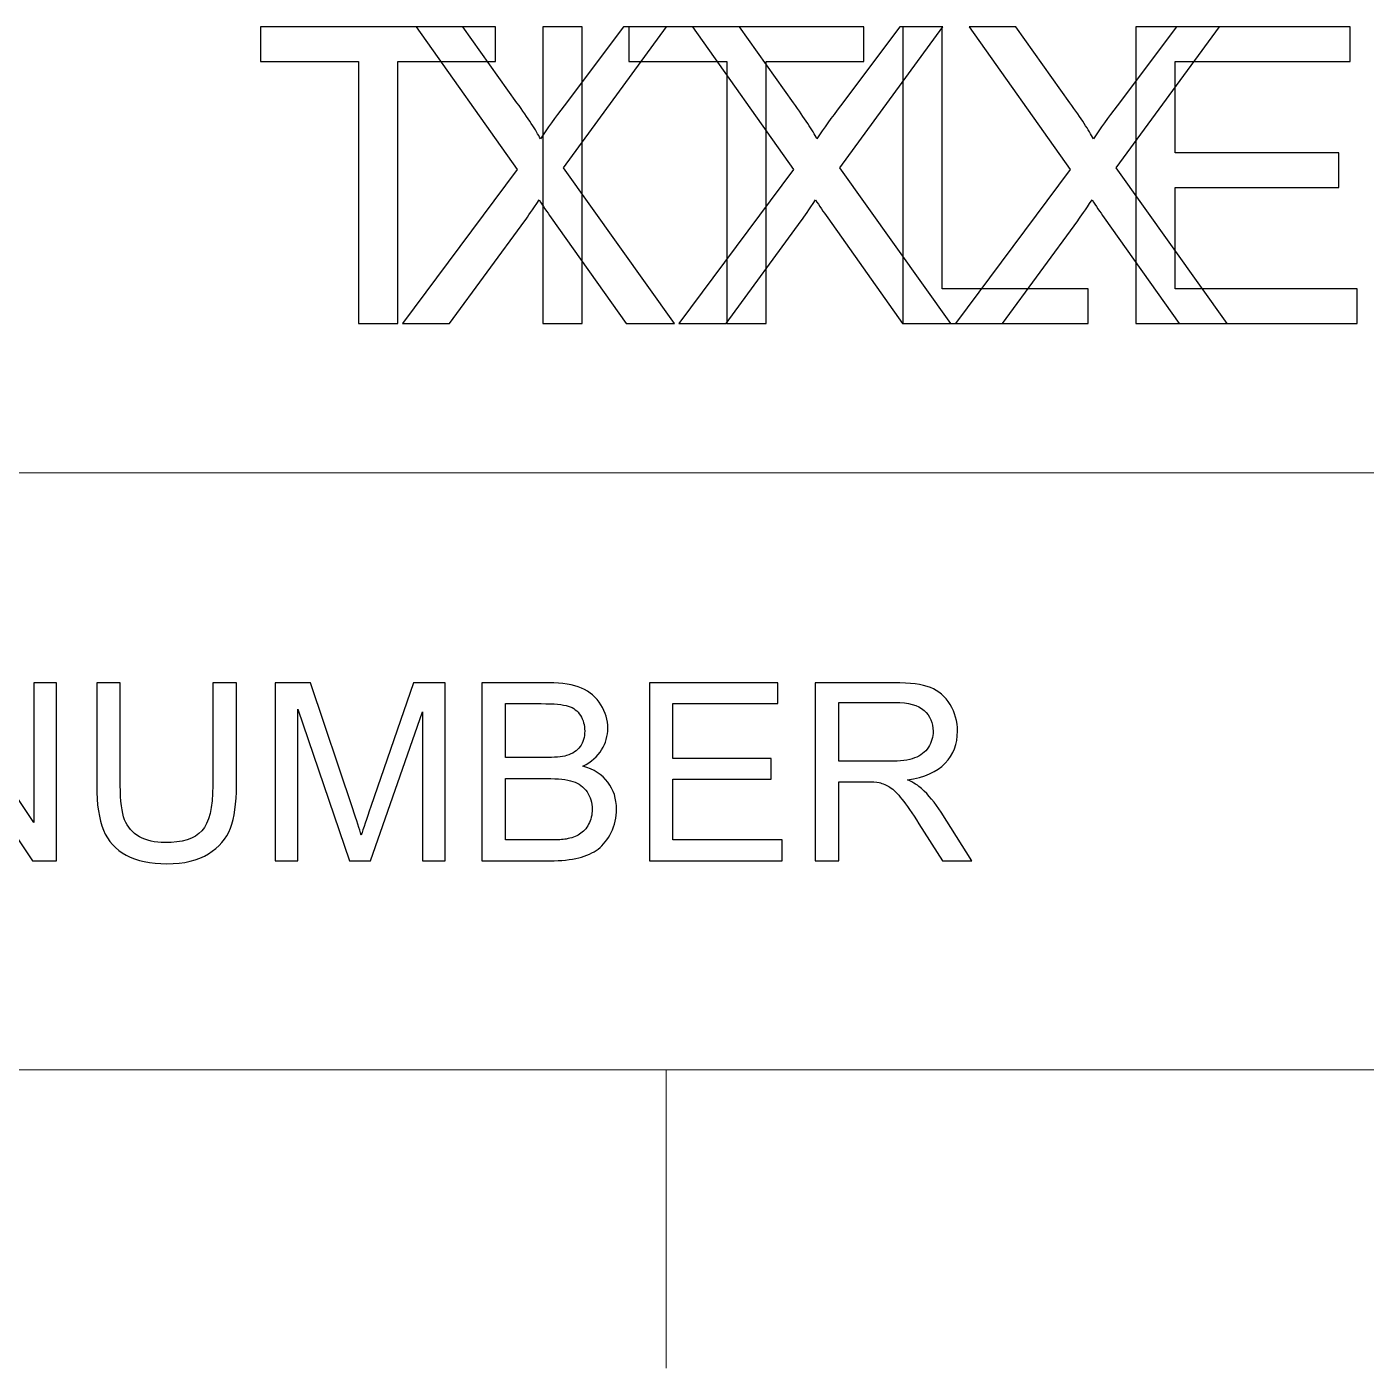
# Model space of a CAD drawing. Header units: centimetres. Extents: x -52 to 52, y -48 to 48.
# Drawn here: x 23.891 to 26.135, y -46.705 to -44.458 of the extents above; entities that cross this region are included whole.
import ezdxf

# ---------------------------------------------------------------- set-up
doc = ezdxf.new("R2010")
doc.units = ezdxf.units.CM
doc.header["$MEASUREMENT"] = 0
doc.layers.add('Title Block', color=7, linetype='Continuous')

msp = doc.modelspace()

# ---------------------------------------------------------------- linework, layer by layer
at = {"layer": 'Title Block'}
for points, knots in [([(24.44652, -44.9554), (24.44652, -44.9554), (24.44652, -44.51651), (24.44652, -44.51651), (24.44652, -44.51651), (24.28263, -44.51651), (24.28263, -44.51651), (24.28263, -44.51651), (24.28263, -44.45818), (24.28263, -44.45818), (24.28263, -44.45818), (24.67638, -44.45818), (24.67638, -44.45818), (24.67638, -44.45818), (24.67638, -44.51651), (24.67638, -44.51651), (24.67638, -44.51651), (24.51249, -44.51651), (24.51249, -44.51651), (24.51249, -44.51651), (24.51249, -44.9554), (24.51249, -44.9554), (24.51249, -44.9554), (24.44652, -44.9554), (24.44652, -44.9554)], [0, 0, 0, 0, 0.125, 0.125, 0.125, 0.25, 0.25, 0.25, 0.375, 0.375, 0.375, 0.5, 0.5, 0.5, 0.625, 0.625, 0.625, 0.75, 0.75, 0.75, 0.875, 0.875, 0.875, 1, 1, 1, 1]), ([(24.52025, -44.9554), (24.52025, -44.9554), (24.71238, -44.69742), (24.71238, -44.69742), (24.71238, -44.69742), (24.54317, -44.45818), (24.54317, -44.45818), (24.54317, -44.45818), (24.62152, -44.45818), (24.62152, -44.45818), (24.62152, -44.45818), (24.71215, -44.58538), (24.71215, -44.58538), (24.73101, -44.61177), (24.74409, -44.63191), (24.75161, -44.64591), (24.76284, -44.62855), (24.77603, -44.61003), (24.7912, -44.59047), (24.7912, -44.59047), (24.8905, -44.45818), (24.8905, -44.45818), (24.8905, -44.45818), (24.96261, -44.45818), (24.96261, -44.45818), (24.96261, -44.45818), (24.78992, -44.69452), (24.78992, -44.69452), (24.78992, -44.69452), (24.9758, -44.9554), (24.9758, -44.9554), (24.9758, -44.9554), (24.89502, -44.9554), (24.89502, -44.9554), (24.89502, -44.9554), (24.76955, -44.77809), (24.76955, -44.77809), (24.76238, -44.76802), (24.75555, -44.75795), (24.74918, -44.74799), (24.73807, -44.76466), (24.7302, -44.77635), (24.72534, -44.78295), (24.72534, -44.78295), (24.5993, -44.9554), (24.5993, -44.9554), (24.5993, -44.9554), (24.52025, -44.9554), (24.52025, -44.9554)], [0, 0, 0, 0, 0.0625, 0.0625, 0.0625, 0.125, 0.125, 0.125, 0.1875, 0.1875, 0.1875, 0.25, 0.25, 0.25, 0.3125, 0.3125, 0.3125, 0.375, 0.375, 0.375, 0.4375, 0.4375, 0.4375, 0.5, 0.5, 0.5, 0.5625, 0.5625, 0.5625, 0.625, 0.625, 0.625, 0.6875, 0.6875, 0.6875, 0.75, 0.75, 0.75, 0.8125, 0.8125, 0.8125, 0.875, 0.875, 0.875, 0.9375, 0.9375, 0.9375, 1, 1, 1, 1]), ([(24.75543, -44.9554), (24.75543, -44.9554), (24.75543, -44.45818), (24.75543, -44.45818), (24.75543, -44.45818), (24.8214, -44.45818), (24.8214, -44.45818), (24.8214, -44.45818), (24.8214, -44.9554), (24.8214, -44.9554), (24.8214, -44.9554), (24.75543, -44.9554), (24.75543, -44.9554)], [0, 0, 0, 0, 0.25, 0.25, 0.25, 0.5, 0.5, 0.5, 0.75, 0.75, 0.75, 1, 1, 1, 1]), ([(25.06365, -44.9554), (25.06365, -44.9554), (25.06365, -44.51651), (25.06365, -44.51651), (25.06365, -44.51651), (24.89976, -44.51651), (24.89976, -44.51651), (24.89976, -44.51651), (24.89976, -44.45818), (24.89976, -44.45818), (24.89976, -44.45818), (25.29351, -44.45818), (25.29351, -44.45818), (25.29351, -44.45818), (25.29351, -44.51651), (25.29351, -44.51651), (25.29351, -44.51651), (25.12962, -44.51651), (25.12962, -44.51651), (25.12962, -44.51651), (25.12962, -44.9554), (25.12962, -44.9554), (25.12962, -44.9554), (25.06365, -44.9554), (25.06365, -44.9554)], [0, 0, 0, 0, 0.125, 0.125, 0.125, 0.25, 0.25, 0.25, 0.375, 0.375, 0.375, 0.5, 0.5, 0.5, 0.625, 0.625, 0.625, 0.75, 0.75, 0.75, 0.875, 0.875, 0.875, 1, 1, 1, 1]), ([(24.98344, -44.9554), (24.98344, -44.9554), (25.17557, -44.69742), (25.17557, -44.69742), (25.17557, -44.69742), (25.00636, -44.45818), (25.00636, -44.45818), (25.00636, -44.45818), (25.08471, -44.45818), (25.08471, -44.45818), (25.08471, -44.45818), (25.17534, -44.58538), (25.17534, -44.58538), (25.1942, -44.61177), (25.20728, -44.63191), (25.2148, -44.64591), (25.22603, -44.62855), (25.23922, -44.61003), (25.25439, -44.59047), (25.25439, -44.59047), (25.35369, -44.45818), (25.35369, -44.45818), (25.35369, -44.45818), (25.4258, -44.45818), (25.4258, -44.45818), (25.4258, -44.45818), (25.25311, -44.69452), (25.25311, -44.69452), (25.25311, -44.69452), (25.43899, -44.9554), (25.43899, -44.9554), (25.43899, -44.9554), (25.35821, -44.9554), (25.35821, -44.9554), (25.35821, -44.9554), (25.23274, -44.77809), (25.23274, -44.77809), (25.22557, -44.76802), (25.21874, -44.75795), (25.21237, -44.74799), (25.20126, -44.76466), (25.19339, -44.77635), (25.18853, -44.78295), (25.18853, -44.78295), (25.06249, -44.9554), (25.06249, -44.9554), (25.06249, -44.9554), (24.98344, -44.9554), (24.98344, -44.9554)], [0, 0, 0, 0, 0.0625, 0.0625, 0.0625, 0.125, 0.125, 0.125, 0.1875, 0.1875, 0.1875, 0.25, 0.25, 0.25, 0.3125, 0.3125, 0.3125, 0.375, 0.375, 0.375, 0.4375, 0.4375, 0.4375, 0.5, 0.5, 0.5, 0.5625, 0.5625, 0.5625, 0.625, 0.625, 0.625, 0.6875, 0.6875, 0.6875, 0.75, 0.75, 0.75, 0.8125, 0.8125, 0.8125, 0.875, 0.875, 0.875, 0.9375, 0.9375, 0.9375, 1, 1, 1, 1]), ([(25.35867, -44.9554), (25.35867, -44.9554), (25.35867, -44.45818), (25.35867, -44.45818), (25.35867, -44.45818), (25.42465, -44.45818), (25.42465, -44.45818), (25.42465, -44.45818), (25.42465, -44.89707), (25.42465, -44.89707), (25.42465, -44.89707), (25.66909, -44.89707), (25.66909, -44.89707), (25.66909, -44.89707), (25.66909, -44.9554), (25.66909, -44.9554), (25.66909, -44.9554), (25.35867, -44.9554), (25.35867, -44.9554)], [0, 0, 0, 0, 0.1666667, 0.1666667, 0.1666667, 0.3333333, 0.3333333, 0.3333333, 0.5, 0.5, 0.5, 0.6666667, 0.6666667, 0.6666667, 0.8333333, 0.8333333, 0.8333333, 1, 1, 1, 1]), ([(25.44663, -44.9554), (25.44663, -44.9554), (25.63876, -44.69742), (25.63876, -44.69742), (25.63876, -44.69742), (25.46955, -44.45818), (25.46955, -44.45818), (25.46955, -44.45818), (25.5479, -44.45818), (25.5479, -44.45818), (25.5479, -44.45818), (25.63853, -44.58538), (25.63853, -44.58538), (25.65739, -44.61177), (25.67047, -44.63191), (25.67799, -44.64591), (25.68922, -44.62855), (25.70241, -44.61003), (25.71758, -44.59047), (25.71758, -44.59047), (25.81688, -44.45818), (25.81688, -44.45818), (25.81688, -44.45818), (25.88899, -44.45818), (25.88899, -44.45818), (25.88899, -44.45818), (25.7163, -44.69452), (25.7163, -44.69452), (25.7163, -44.69452), (25.90218, -44.9554), (25.90218, -44.9554), (25.90218, -44.9554), (25.8214, -44.9554), (25.8214, -44.9554), (25.8214, -44.9554), (25.69593, -44.77809), (25.69593, -44.77809), (25.68876, -44.76802), (25.68193, -44.75795), (25.67556, -44.74799), (25.66445, -44.76466), (25.65658, -44.77635), (25.65172, -44.78295), (25.65172, -44.78295), (25.52568, -44.9554), (25.52568, -44.9554), (25.52568, -44.9554), (25.44663, -44.9554), (25.44663, -44.9554)], [0, 0, 0, 0, 0.0625, 0.0625, 0.0625, 0.125, 0.125, 0.125, 0.1875, 0.1875, 0.1875, 0.25, 0.25, 0.25, 0.3125, 0.3125, 0.3125, 0.375, 0.375, 0.375, 0.4375, 0.4375, 0.4375, 0.5, 0.5, 0.5, 0.5625, 0.5625, 0.5625, 0.625, 0.625, 0.625, 0.6875, 0.6875, 0.6875, 0.75, 0.75, 0.75, 0.8125, 0.8125, 0.8125, 0.875, 0.875, 0.875, 0.9375, 0.9375, 0.9375, 1, 1, 1, 1]), ([(25.74906, -44.9554), (25.74906, -44.9554), (25.74906, -44.45818), (25.74906, -44.45818), (25.74906, -44.45818), (26.10809, -44.45818), (26.10809, -44.45818), (26.10809, -44.45818), (26.10809, -44.51651), (26.10809, -44.51651), (26.10809, -44.51651), (25.81503, -44.51651), (25.81503, -44.51651), (25.81503, -44.51651), (25.81503, -44.66929), (25.81503, -44.66929), (25.81503, -44.66929), (26.08934, -44.66929), (26.08934, -44.66929), (26.08934, -44.66929), (26.08934, -44.72762), (26.08934, -44.72762), (26.08934, -44.72762), (25.81503, -44.72762), (25.81503, -44.72762), (25.81503, -44.72762), (25.81503, -44.89707), (25.81503, -44.89707), (25.81503, -44.89707), (26.11989, -44.89707), (26.11989, -44.89707), (26.11989, -44.89707), (26.11989, -44.9554), (26.11989, -44.9554), (26.11989, -44.9554), (25.74906, -44.9554), (25.74906, -44.9554)], [0, 0, 0, 0, 0.0833333, 0.0833333, 0.0833333, 0.1666667, 0.1666667, 0.1666667, 0.25, 0.25, 0.25, 0.3333333, 0.3333333, 0.3333333, 0.4166667, 0.4166667, 0.4166667, 0.5, 0.5, 0.5, 0.5833333, 0.5833333, 0.5833333, 0.6666667, 0.6666667, 0.6666667, 0.75, 0.75, 0.75, 0.8333333, 0.8333333, 0.8333333, 0.9166667, 0.9166667, 0.9166667, 1, 1, 1, 1]), ([(23.70588, -45.8554), (23.70588, -45.8554), (23.70588, -45.55706), (23.70588, -45.55706), (23.70588, -45.55706), (23.74643, -45.55706), (23.74643, -45.55706), (23.74643, -45.55706), (23.90296, -45.79123), (23.90296, -45.79123), (23.90296, -45.79123), (23.90296, -45.55706), (23.90296, -45.55706), (23.90296, -45.55706), (23.94088, -45.55706), (23.94088, -45.55706), (23.94088, -45.55706), (23.94088, -45.8554), (23.94088, -45.8554), (23.94088, -45.8554), (23.90032, -45.8554), (23.90032, -45.8554), (23.90032, -45.8554), (23.74379, -45.62123), (23.74379, -45.62123), (23.74379, -45.62123), (23.74379, -45.8554), (23.74379, -45.8554), (23.74379, -45.8554), (23.70588, -45.8554), (23.70588, -45.8554)], [0, 0, 0, 0, 0.1, 0.1, 0.1, 0.2, 0.2, 0.2, 0.3, 0.3, 0.3, 0.4, 0.4, 0.4, 0.5, 0.5, 0.5, 0.6, 0.6, 0.6, 0.7, 0.7, 0.7, 0.8, 0.8, 0.8, 0.9, 0.9, 0.9, 1, 1, 1, 1]), ([(24.20262, -45.55706), (24.20262, -45.55706), (24.24221, -45.55706), (24.24221, -45.55706), (24.24221, -45.55706), (24.24221, -45.72936), (24.24221, -45.72936), (24.24221, -45.75936), (24.2388, -45.78318), (24.23207, -45.80082), (24.22526, -45.81839), (24.21304, -45.83276), (24.1954, -45.8438), (24.17769, -45.85484), (24.15457, -45.8604), (24.12582, -45.8604), (24.09797, -45.8604), (24.07512, -45.85561), (24.05741, -45.84596), (24.03963, -45.8363), (24.027, -45.82241), (24.01943, -45.80415), (24.01186, -45.78589), (24.00804, -45.76095), (24.00804, -45.72936), (24.00804, -45.72936), (24.00804, -45.55706), (24.00804, -45.55706), (24.00804, -45.55706), (24.04762, -45.55706), (24.04762, -45.55706), (24.04762, -45.55706), (24.04762, -45.72929), (24.04762, -45.72929), (24.04762, -45.75519), (24.05005, -45.77436), (24.05484, -45.78658), (24.05963, -45.79887), (24.06783, -45.80839), (24.07957, -45.81498), (24.09123, -45.82165), (24.10554, -45.82498), (24.12241, -45.82498), (24.1513, -45.82498), (24.17193, -45.81839), (24.18422, -45.80526), (24.19651, -45.79207), (24.20262, -45.76679), (24.20262, -45.72929), (24.20262, -45.72929), (24.20262, -45.55706), (24.20262, -45.55706)], [0, 0, 0, 0, 0.0588235, 0.0588235, 0.0588235, 0.1176471, 0.1176471, 0.1176471, 0.1764706, 0.1764706, 0.1764706, 0.2352941, 0.2352941, 0.2352941, 0.2941176, 0.2941176, 0.2941176, 0.3529412, 0.3529412, 0.3529412, 0.4117647, 0.4117647, 0.4117647, 0.4705882, 0.4705882, 0.4705882, 0.5294118, 0.5294118, 0.5294118, 0.5882353, 0.5882353, 0.5882353, 0.6470588, 0.6470588, 0.6470588, 0.7058824, 0.7058824, 0.7058824, 0.7647059, 0.7647059, 0.7647059, 0.8235294, 0.8235294, 0.8235294, 0.8823529, 0.8823529, 0.8823529, 0.9411765, 0.9411765, 0.9411765, 1, 1, 1, 1]), ([(24.30728, -45.8554), (24.30728, -45.8554), (24.30728, -45.55706), (24.30728, -45.55706), (24.30728, -45.55706), (24.36645, -45.55706), (24.36645, -45.55706), (24.36645, -45.55706), (24.437, -45.76825), (24.437, -45.76825), (24.44353, -45.7879), (24.44825, -45.80262), (24.45124, -45.81241), (24.45464, -45.80158), (24.45999, -45.78561), (24.46721, -45.76457), (24.46721, -45.76457), (24.53902, -45.55706), (24.53902, -45.55706), (24.53902, -45.55706), (24.59187, -45.55706), (24.59187, -45.55706), (24.59187, -45.55706), (24.59187, -45.8554), (24.59187, -45.8554), (24.59187, -45.8554), (24.55395, -45.8554), (24.55395, -45.8554), (24.55395, -45.8554), (24.55395, -45.60581), (24.55395, -45.60581), (24.55395, -45.60581), (24.46686, -45.8554), (24.46686, -45.8554), (24.46686, -45.8554), (24.43131, -45.8554), (24.43131, -45.8554), (24.43131, -45.8554), (24.3452, -45.60123), (24.3452, -45.60123), (24.3452, -45.60123), (24.3452, -45.8554), (24.3452, -45.8554), (24.3452, -45.8554), (24.30728, -45.8554), (24.30728, -45.8554)], [0, 0, 0, 0, 0.0666667, 0.0666667, 0.0666667, 0.1333333, 0.1333333, 0.1333333, 0.2, 0.2, 0.2, 0.2666667, 0.2666667, 0.2666667, 0.3333333, 0.3333333, 0.3333333, 0.4, 0.4, 0.4, 0.4666667, 0.4666667, 0.4666667, 0.5333333, 0.5333333, 0.5333333, 0.6, 0.6, 0.6, 0.6666667, 0.6666667, 0.6666667, 0.7333333, 0.7333333, 0.7333333, 0.8, 0.8, 0.8, 0.8666667, 0.8666667, 0.8666667, 0.9333333, 0.9333333, 0.9333333, 1, 1, 1, 1]), ([(24.65354, -45.8554), (24.65354, -45.8554), (24.65354, -45.55706), (24.65354, -45.55706), (24.65354, -45.55706), (24.76548, -45.55706), (24.76548, -45.55706), (24.78826, -45.55706), (24.80652, -45.56005), (24.82034, -45.56609), (24.83409, -45.57213), (24.84486, -45.58144), (24.85264, -45.59401), (24.86048, -45.60651), (24.86437, -45.61963), (24.86437, -45.63338), (24.86437, -45.64609), (24.8609, -45.65811), (24.85402, -45.66936), (24.84715, -45.68061), (24.83673, -45.6897), (24.82277, -45.69665), (24.84083, -45.70193), (24.85472, -45.71095), (24.86437, -45.72373), (24.87409, -45.73644), (24.87896, -45.75151), (24.87896, -45.76887), (24.87896, -45.7829), (24.87597, -45.79589), (24.87007, -45.8079), (24.86416, -45.81991), (24.85687, -45.82915), (24.84819, -45.83568), (24.83951, -45.84214), (24.82861, -45.84707), (24.81555, -45.8504), (24.80243, -45.85373), (24.78639, -45.8554), (24.76736, -45.8554), (24.76736, -45.8554), (24.65354, -45.8554), (24.65354, -45.8554)], [0, 0, 0, 0, 0.0714286, 0.0714286, 0.0714286, 0.1428571, 0.1428571, 0.1428571, 0.2142857, 0.2142857, 0.2142857, 0.2857143, 0.2857143, 0.2857143, 0.3571429, 0.3571429, 0.3571429, 0.4285714, 0.4285714, 0.4285714, 0.5, 0.5, 0.5, 0.5714286, 0.5714286, 0.5714286, 0.6428571, 0.6428571, 0.6428571, 0.7142857, 0.7142857, 0.7142857, 0.7857143, 0.7857143, 0.7857143, 0.8571429, 0.8571429, 0.8571429, 0.9285714, 0.9285714, 0.9285714, 1, 1, 1, 1]), ([(24.93396, -45.8554), (24.93396, -45.8554), (24.93396, -45.55706), (24.93396, -45.55706), (24.93396, -45.55706), (25.14938, -45.55706), (25.14938, -45.55706), (25.14938, -45.55706), (25.14938, -45.59206), (25.14938, -45.59206), (25.14938, -45.59206), (24.97354, -45.59206), (24.97354, -45.59206), (24.97354, -45.59206), (24.97354, -45.68373), (24.97354, -45.68373), (24.97354, -45.68373), (25.13813, -45.68373), (25.13813, -45.68373), (25.13813, -45.68373), (25.13813, -45.71873), (25.13813, -45.71873), (25.13813, -45.71873), (24.97354, -45.71873), (24.97354, -45.71873), (24.97354, -45.71873), (24.97354, -45.8204), (24.97354, -45.8204), (24.97354, -45.8204), (25.15646, -45.8204), (25.15646, -45.8204), (25.15646, -45.8204), (25.15646, -45.8554), (25.15646, -45.8554), (25.15646, -45.8554), (24.93396, -45.8554), (24.93396, -45.8554)], [0, 0, 0, 0, 0.0833333, 0.0833333, 0.0833333, 0.1666667, 0.1666667, 0.1666667, 0.25, 0.25, 0.25, 0.3333333, 0.3333333, 0.3333333, 0.4166667, 0.4166667, 0.4166667, 0.5, 0.5, 0.5, 0.5833333, 0.5833333, 0.5833333, 0.6666667, 0.6666667, 0.6666667, 0.75, 0.75, 0.75, 0.8333333, 0.8333333, 0.8333333, 0.9166667, 0.9166667, 0.9166667, 1, 1, 1, 1]), ([(25.21188, -45.8554), (25.21188, -45.8554), (25.21188, -45.55706), (25.21188, -45.55706), (25.21188, -45.55706), (25.3441, -45.55706), (25.3441, -45.55706), (25.3707, -45.55706), (25.39091, -45.55977), (25.40473, -45.56512), (25.41855, -45.57047), (25.42959, -45.57991), (25.43785, -45.59345), (25.44611, -45.607), (25.45021, -45.622), (25.45021, -45.63838), (25.45021, -45.65957), (25.44334, -45.67741), (25.42966, -45.69193), (25.41598, -45.70644), (25.39486, -45.71561), (25.36625, -45.71957), (25.37674, -45.72457), (25.38466, -45.72957), (25.39007, -45.73443), (25.4016, -45.74498), (25.4125, -45.75825), (25.42271, -45.77415), (25.42271, -45.77415), (25.47431, -45.8554), (25.47431, -45.8554), (25.47431, -45.8554), (25.425, -45.8554), (25.425, -45.8554), (25.425, -45.8554), (25.38556, -45.79332), (25.38556, -45.79332), (25.3741, -45.77533), (25.36459, -45.76165), (25.35716, -45.75214), (25.34966, -45.74262), (25.34299, -45.73602), (25.33709, -45.7322), (25.33125, -45.72845), (25.32521, -45.72582), (25.3191, -45.72429), (25.31466, -45.72339), (25.30736, -45.7229), (25.29716, -45.7229), (25.29716, -45.7229), (25.25146, -45.7229), (25.25146, -45.7229), (25.25146, -45.7229), (25.25146, -45.8554), (25.25146, -45.8554), (25.25146, -45.8554), (25.21188, -45.8554), (25.21188, -45.8554)], [0, 0, 0, 0, 0.0526316, 0.0526316, 0.0526316, 0.1052632, 0.1052632, 0.1052632, 0.1578947, 0.1578947, 0.1578947, 0.2105263, 0.2105263, 0.2105263, 0.2631579, 0.2631579, 0.2631579, 0.3157895, 0.3157895, 0.3157895, 0.3684211, 0.3684211, 0.3684211, 0.4210526, 0.4210526, 0.4210526, 0.4736842, 0.4736842, 0.4736842, 0.5263158, 0.5263158, 0.5263158, 0.5789474, 0.5789474, 0.5789474, 0.6315789, 0.6315789, 0.6315789, 0.6842105, 0.6842105, 0.6842105, 0.7368421, 0.7368421, 0.7368421, 0.7894737, 0.7894737, 0.7894737, 0.8421053, 0.8421053, 0.8421053, 0.8947368, 0.8947368, 0.8947368, 0.9473684, 0.9473684, 0.9473684, 1, 1, 1, 1]), ([(24.69312, -45.68248), (24.69312, -45.68248), (24.75763, -45.68248), (24.75763, -45.68248), (24.77514, -45.68248), (24.7877, -45.6813), (24.79527, -45.67901), (24.80534, -45.67602), (24.81291, -45.67102), (24.81798, -45.66408), (24.82305, -45.65713), (24.82562, -45.64845), (24.82562, -45.63797), (24.82562, -45.62804), (24.82326, -45.61929), (24.81847, -45.61179), (24.81375, -45.60422), (24.80694, -45.59901), (24.79812, -45.59623), (24.7893, -45.59345), (24.77416, -45.59206), (24.75277, -45.59206), (24.75277, -45.59206), (24.69312, -45.59206), (24.69312, -45.59206), (24.69312, -45.59206), (24.69312, -45.68248), (24.69312, -45.68248)], [0, 0, 0, 0, 0.1111111, 0.1111111, 0.1111111, 0.2222222, 0.2222222, 0.2222222, 0.3333333, 0.3333333, 0.3333333, 0.4444444, 0.4444444, 0.4444444, 0.5555556, 0.5555556, 0.5555556, 0.6666667, 0.6666667, 0.6666667, 0.7777778, 0.7777778, 0.7777778, 0.8888889, 0.8888889, 0.8888889, 1, 1, 1, 1]), ([(25.25146, -45.68873), (25.25146, -45.68873), (25.33618, -45.68873), (25.33618, -45.68873), (25.35424, -45.68873), (25.36827, -45.68686), (25.37841, -45.68311), (25.38855, -45.67943), (25.39625, -45.67345), (25.40146, -45.66519), (25.40674, -45.657), (25.40938, -45.64811), (25.40938, -45.63845), (25.40938, -45.62436), (25.40431, -45.61269), (25.3941, -45.60359), (25.38389, -45.5945), (25.36778, -45.58998), (25.34577, -45.58998), (25.34577, -45.58998), (25.25146, -45.58998), (25.25146, -45.58998), (25.25146, -45.58998), (25.25146, -45.68873), (25.25146, -45.68873)], [0, 0, 0, 0, 0.125, 0.125, 0.125, 0.25, 0.25, 0.25, 0.375, 0.375, 0.375, 0.5, 0.5, 0.5, 0.625, 0.625, 0.625, 0.75, 0.75, 0.75, 0.875, 0.875, 0.875, 1, 1, 1, 1]), ([(24.69312, -45.8204), (24.69312, -45.8204), (24.76743, -45.8204), (24.76743, -45.8204), (24.7802, -45.8204), (24.78916, -45.81991), (24.79437, -45.81894), (24.8034, -45.81734), (24.81104, -45.81464), (24.81715, -45.81082), (24.82326, -45.807), (24.82826, -45.80144), (24.83222, -45.79415), (24.83618, -45.78686), (24.83812, -45.77845), (24.83812, -45.76894), (24.83812, -45.75776), (24.83527, -45.74811), (24.82951, -45.73984), (24.82382, -45.73158), (24.8159, -45.72582), (24.80576, -45.72248), (24.79569, -45.71915), (24.78111, -45.71748), (24.76215, -45.71748), (24.76215, -45.71748), (24.69312, -45.71748), (24.69312, -45.71748), (24.69312, -45.71748), (24.69312, -45.8204), (24.69312, -45.8204)], [0, 0, 0, 0, 0.1, 0.1, 0.1, 0.2, 0.2, 0.2, 0.3, 0.3, 0.3, 0.4, 0.4, 0.4, 0.5, 0.5, 0.5, 0.6, 0.6, 0.6, 0.7, 0.7, 0.7, 0.8, 0.8, 0.8, 0.9, 0.9, 0.9, 1, 1, 1, 1])]:
    msp.add_open_spline(points, degree=3, knots=knots, dxfattribs=at)
at = {"layer": 'Title Block', "lineweight": 9}
for points in [[(20.46203, -45.2054), (20.46203, -45.2054), (29.96203, -45.2054), (29.96203, -45.2054)], [(-50.03797, -46.2054), (-50.03797, -46.2054), (29.96203, -46.2054), (29.96203, -46.2054)], [(24.96203, -46.7054), (24.96203, -46.7054), (24.96203, -46.2054), (24.96203, -46.2054)]]:
    msp.add_open_spline(points, degree=3, dxfattribs=at)

doc.saveas('drawing.dxf')
